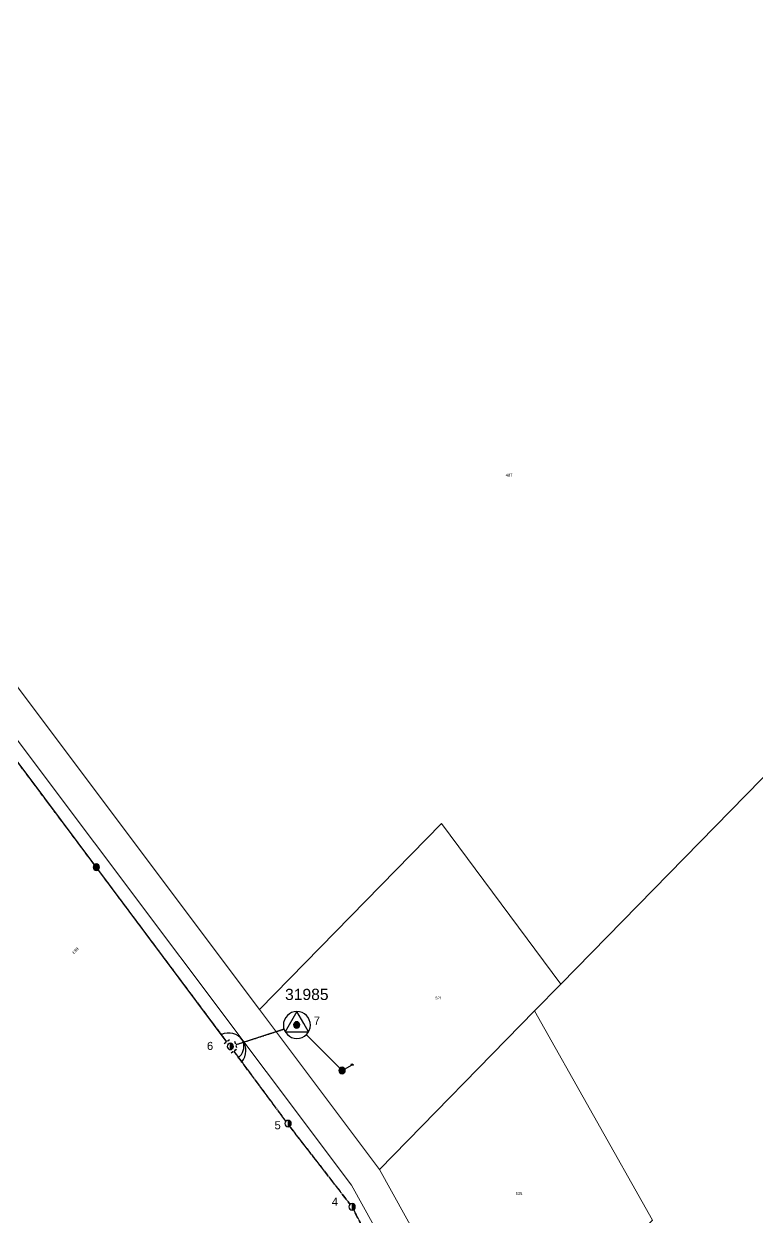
# Model space of a CAD drawing. Header units: metres. Extents: x 235893 to 241880, y 6157186 to 6160066.
# Drawn here: x 238445 to 238904, y 6158289 to 6159034 of the extents above; entities that cross this region are included whole.
import ezdxf
from ezdxf.enums import TextEntityAlignment as Align

# ---------------------------------------------------------------- set-up
doc = ezdxf.new("R2010")
doc.units = ezdxf.units.M
for name, pattern in [('Cable Exist OH', [1, 1, 0]), ('Cable Exist UG', [8.2, 4, -1.2, 1.8, -1.2]), ('Cable New OH', [6, 4, -2])]:
    doc.linetypes.add(name, pattern=pattern)
doc.layers.get('0').update_dxf_attribs({"color": 6})
doc.layers.add('Cadastre Land Parcels_SP_EXT', color=9, linetype='Continuous', lineweight=5)
doc.layers.add('Cadastre Roads_SP_EXT', color=9, linetype='Continuous', lineweight=5)
for name, color, linetype in [('Mains_HV_EXT', 7, 'Continuous'), ('Mains_HV_NEW', 2, 'Continuous'), ('Mains_HV_New_A33', 2, 'Continuous'), ('Mains_HV_New_A41', 2, 'Continuous'), ('Mains_HV_NEW_Hardwired', 2, 'Continuous'), ('Mains_LV_EXT', 7, 'Continuous'), ('Mains_LV_NEW', 2, 'Continuous'), ('Mains_LV_NEW_Hardwired', 2, 'Continuous'), ('OH_Details_SP_MISC', 7, 'Continuous'), ('Services_SP_EXT', 7, 'Continuous'), ('Sub_SP_TR_HV_LV_EXT', 7, 'Continuous'), ('SupportsOH_SP_TR_HV_LV_SL_EXT', 7, 'Continuous'), ('SupportsOH_SP_TR_HV_LV_SL_NEW', 2, 'Continuous')]:
    doc.layers.add(name, color=color, linetype=linetype)
doc.styles.add('POLE_LABEL', font='arial.ttf')
doc.styles.get("Standard").update_dxf_attribs({"font": 'arial.ttf'})
doc.linetypes.add('Cable 1A', pattern='A,7,-3,["/",Standard,S=1.5,R=0,X=-1.8,Y=-0.7],-0.001', length=10.001)

# ---------------------------------------------------------------- blocks, each defined once
blk = doc.blocks.new('SUB_POLE_EXT')
blk.add_wipeout([(0, 4.22), (0.42, 4.2), (0.83, 4.14), (1.21, 4.05), (1.62, 3.9), (1.99, 3.72), (2.35, 3.51), (2.68, 3.26), (2.99, 2.99), (3.28, 2.66), (3.52, 2.34), (3.76, 1.92), (3.9, 1.62), (4.04, 1.23), (4.18, 0.63), (4.22, 0), (4.18, -0.61), (4.06, -1.15), (3.9, -1.62), (3.58, -2.24), (3.22, -2.73), (2.97, -3.01), (2.68, -3.26), (2.36, -3.5), (2, -3.72), (1.64, -3.89), (1.25, -4.03), (0.82, -4.14), (0.42, -4.2), (0, -4.22), (-0.41, -4.2), (-0.8, -4.15), (-1.21, -4.05), (-1.62, -3.9), (-1.99, -3.73), (-2.35, -3.51), (-2.68, -3.26), (-2.96, -3.02), (-3.23, -2.72), (-3.51, -2.35), (-3.71, -2.01), (-3.91, -1.6), (-4.05, -1.21), (-4.16, -0.76), (-4.22, -0.14), (-4.21, 0.39), (-4.14, 0.83), (-4.03, 1.27), (-3.9, 1.63), (-3.71, 2.02), (-3.5, 2.37), (-3.28, 2.67), (-2.99, 2.99), (-2.68, 3.27), (-2.33, 3.52), (-1.98, 3.73), (-1.63, 3.9), (-1.2, 4.05), (-0.78, 4.15), (-0.4, 4.21)])
blk.add_line((2.16, 0.48), (2.16, 0.48, 0))
blk.add_lwpolyline([(-4.22, 0, 1), (4.22, 0, 1)], format="xyb", close=True)
blk.add_lwpolyline([(2.14, 0.52), (0, 4.22), (-3.66, -2.11), (3.66, -2.11)], close=True)
for tag, height, flags, p in [('ASSET_NUM', 3.5, 8, (2, 2)), ('STREET_CODE', 0.2, 9, (1.5, 0)), ('CONSTRUCTED_VOLTAGE', 0.2, 9, (1.5, -0.2)), ('OPERATING_VOLTAGE', 0.2, 9, (1.5, -0.6)), ('OPERATED_BY', 0.2, 9, (1.5, -0.8)), ('ORIENTATION', 0.2, 9, (1.5, -1.2)), ('OWNED_BY', 0.2, 9, (1.5, -1.4)), ('SECONDARY_VOLTAGE', 0.2, 9, (1.5, -1.6)), ('STATE', 0.2, 9, (1.5, -1.8)), ('SUBSTATION_TYPE', 0.2, 9, (1.5, -2)), ('STREETNAME', 0.2, 9, (1.5, -2.8)), ('SUBURB', 0.2, 9, (1.5, -3)), ('Z', 0.2, 1, (1.5, -3.4)), ('NO_PHASES', 0.2, 9, (1.5, -0.4)), ('MAINTAINED_BY', 0.2, 9, (1.5, -1)), ('USAGE', 0.2, 9, (1.5, -2.2)), ('LEGEND', 0.2, 9, (1.5, -2.4)), ('LOCATION', 0.2, 9, (1.5, -2.6)), ('NOTES', 0.2, 9, (1.5, -3.2))]:
    blk.add_attdef(tag, text='', height=height, dxfattribs=dict(flags=flags)).set_placement(p, align=Align.MIDDLE_LEFT)
blk = doc.blocks.new('CCP_EXT')
blk.add_wipeout([(0, 0.57), (0.57, 0), (0, -0.57), (-0.57, 0)])
blk.add_lwpolyline([(-0.57, 0), (0, 0.57), (0.57, 0), (0, -0.57), (-0.57, 0)])
at = {"flags": 1}
blk.add_attdef('Z', (0, 0), '', height=0.2, dxfattribs=at)
at = {"flags": 9}
for tag, p in [('CCP_TYPE', (0, 0)), ('CONSTRUCTED_VOLTAGE', (0, -0.2)), ('OPERATING_VOLTAGE', (0, -0.6)), ('ORIENTATION', (0, -0.8)), ('OWNED_BY', (0, -1)), ('STATE', (0, -1.8)), ('NO_PHASES', (0, -0.4)), ('USAGE', (0, -1.2)), ('LEGEND', (0, -1.4)), ('LIFE_SUPPORT', (0, -1.6)), ('NOTES', (0, -2))]:
    blk.add_attdef(tag, text='', height=0.2, dxfattribs=at).set_placement(p, align=Align.MIDDLE_LEFT)
blk = doc.blocks.new('POLE_EXT')
blk.add_hatch(color=256).paths.add_polyline_path([(-1, 0, 1), (1, 0, 1)])
blk.add_lwpolyline([(-1, 0, 1), (1, 0, 1)], format="xyb", close=True)
for tag, height, flags, p in [('pNumber', 2.5, 8, (-17.84, 2.07)), ('OWNED_BY', 0.2, 9, (1.35, -0.4)), ('SPECIAL_USE', 0.2, 9, (1.35, -0.8)), ('STATE', 0.2, 9, (1.35, -1)), ('cLV', 0.2, 9, (1.35, -1.4)), ('hDepth', 0.2, 9, (1.35, -1.6)), ('hDia', 0.2, 9, (1.35, -1.8)), ('cHV', 0.2, 9, (1.35, -2)), ('cLinedev', 0.2, 9, (1.35, -3.4)), ('pExisting', 0.2, 9, (1.35, -3.8)), ('PARENT', 0.2, 9, (1.35, -0.6)), ('USAGE', 0.2, 9, (1.35, -1.2)), ('LBRACKET', 0.2, 9, (1.35, -2.2)), ('LExisting', 0.2, 9, (1.35, -2.4)), ('LANTNUMBER', 0.2, 9, (1.35, -2.6)), ('LOther', 0.2, 9, (1.35, -2.8)), ('LRemove', 0.2, 9, (1.35, -3)), ('LEGEND', 0.2, 9, (1.35, -3.2)), ('LOCATION', 0.2, 9, (1.35, -3.6)), ('pFooting', 0.2, 9, (1.35, -4.4)), ('pNew', 0.2, 9, (1.35, -4.6)), ('pRelocate', 0.2, 9, (1.35, -5)), ('pRemove', 0.2, 9, (1.35, -5.2)), ('pReplace', 0.2, 9, (1.35, -5.4)), ('pStay', 0.2, 9, (1.35, -5.6)), ('pType', 0.2, 9, (1.35, -5.8)), ('cspan', 0.2, 9, (1.35, -6)), ('STREETNAME', 0.2, 9, (1.35, -6.2)), ('SUBURB', 0.2, 9, (1.35, -6.4)), ('OPERATED_BY', 0.2, 9, (1.36, -7.01)), ('PFNUMBER', 0.2, 9, (1.35, -4)), ('NEWPFNUMBER', 0.2, 9, (1.35, -4.2)), ('NOTES', 0.2, 9, (1.35, -6.6)), ('MAINTAINED_BY', 0.2, 9, (1.36, -6.81))]:
    blk.add_attdef(tag, text='', height=height, dxfattribs=dict(flags=flags)).set_placement(p, align=Align.MIDDLE_LEFT)
at = {"style": 'POLE_LABEL'}
for tag, height, flags, p in [('STRUCTURE_PLANT_NUMBER', 0.2, 9, (1.35, 0.03)), ('ASSET_NUM', 2.5, 8, (2, 2)), ('STREET_CODE', 0.2, 9, (1.35, -0.2))]:
    blk.add_attdef(tag, text='', height=height, dxfattribs=dict(at, flags=flags)).set_placement(p, align=Align.MIDDLE_LEFT)
at = {"flags": 1}
blk.add_attdef('Z', (1.35, -7.33), '', height=0.2, dxfattribs=at)
blk = doc.blocks.new('POLE_REPLACE_NEW')
for tag, flags, p in [('cLinedev', 9, (1.5, -3.2)), ('LEGEND', 9, (1.5, -3)), ('pExisting', 9, (1.5, -3.4)), ('PFNUMBER', 9, (1.5, -3.6)), ('NEWPFNUMBER', 9, (1.5, -3.8)), ('cspan', 9, (1.5, -5.6)), ('SUBURB', 9, (1.5, -5.8)), ('STREETNAME', 9, (1.5, -6)), ('OPERATED_BY', 9, (1.5, -6.6)), ('Z', 1, (1.5, -7)), ('pFooting', 9, (1.5, -4)), ('pNew', 9, (1.5, -4.2)), ('pNumber', 9, (1.5, -4.4)), ('pRelocate', 9, (1.5, -4.6)), ('pRemove', 9, (1.5, -4.8)), ('pReplace', 9, (1.5, -5)), ('pStay', 9, (1.5, -5.2)), ('pType', 9, (1.5, -5.4)), ('LOCATION', 9, (1.5, -6.2)), ('NOTES', 9, (1.5, -6.4)), ('MAINTAINED_BY', 9, (1.5, -6.8))]:
    blk.add_attdef(tag, text='', height=0.2, dxfattribs=dict(flags=flags)).set_placement(p, align=Align.MIDDLE_LEFT)
blk.add_wipeout([(0, 1), (-0.13, 0.99), (-0.25, 0.97), (-0.37, 0.93), (-0.48, 0.88), (-0.59, 0.81), (-0.68, 0.73), (-0.77, 0.64), (-0.84, 0.54), (-0.9, 0.43), (-0.95, 0.31), (-0.98, 0.19), (-1, 0.06), (-1, -0.06), (-0.98, -0.19), (-0.95, -0.31), (-0.9, -0.43), (-0.84, -0.54), (-0.77, -0.64), (-0.68, -0.73), (-0.59, -0.81), (-0.48, -0.88), (-0.37, -0.93), (-0.25, -0.97), (-0.13, -0.99), (0, -1), (0.13, -0.99), (0.25, -0.97), (0.37, -0.93), (0.48, -0.88), (0.59, -0.81), (0.68, -0.73), (0.77, -0.64), (0.84, -0.54), (0.9, -0.43), (0.95, -0.31), (0.98, -0.19), (1, -0.06), (1, 0.06), (0.98, 0.19), (0.95, 0.31), (0.9, 0.43), (0.84, 0.54), (0.77, 0.64), (0.68, 0.73), (0.59, 0.81), (0.48, 0.88), (0.37, 0.93), (0.25, 0.97), (0.13, 0.99)])
h = blk.add_hatch(color=256)
edge = h.paths.add_edge_path()
edge.add_arc((0, 0), 1, 270, 450)
edge.add_line((0, 1), (0, -1))
blk.add_lwpolyline([(0, 1), (0, -1)])
at = {"lineweight": -3}
blk.add_arc((0, 0), 1, 90, 270, dxfattribs=at)
blk.add_arc((0, 0), 1, 270, 90)
at = {"style": 'POLE_LABEL', "flags": 9}
blk.add_attdef('STRUCTURE_PLANT_NUMBER', text='', height=0.2, dxfattribs=at).set_placement((1.5, 0.24), align=Align.MIDDLE_LEFT)
for tag, height, flags, p in [('STREET_CODE', 0.2, 9, (1.5, 0)), ('ASSET_NUM', 2.5, 8, (2, 2)), ('OWNED_BY', 0.2, 9, (1.5, -0.2)), ('SPECIAL_USE', 0.2, 9, (1.5, -0.6)), ('STATE', 0.2, 9, (1.5, -0.8)), ('cLV', 0.2, 9, (1.5, -1.2)), ('cHV', 0.2, 9, (1.5, -1.8)), ('PARENT', 0.2, 9, (1.5, -0.4)), ('USAGE', 0.2, 9, (1.5, -1)), ('hDepth', 0.2, 9, (1.5, -1.4)), ('hDia', 0.2, 9, (1.5, -1.6)), ('LBRACKET', 0.2, 9, (1.5, -2)), ('LExisting', 0.2, 9, (1.5, -2.2)), ('LANTNUMBER', 0.2, 9, (1.5, -2.4)), ('LOther', 0.2, 9, (1.5, -2.6)), ('LRemove', 0.2, 9, (1.5, -2.8))]:
    blk.add_attdef(tag, text='', height=height, dxfattribs=dict(flags=flags)).set_placement(p, align=Align.MIDDLE_LEFT)
blk = doc.blocks.new('End Shackle_NEW')
blk.add_line((1, 1.81), (-1, 1.81))
at = {"flags": 1}
blk.add_attdef('Z', (0, 0), '', height=0.2, dxfattribs=at)
at = {"flags": 9}
for tag, p in [('CONNECTOR_TYPE', (0, 0)), ('CONSTRUCTED_VOLTAGE', (0, -0.2)), ('OPERATING_VOLTAGE', (0, -0.6)), ('ORIENTATION', (0, -0.8)), ('OWNED_BY', (0, -1)), ('STATE', (0, -1.2)), ('OPERATED_BY', (0, -2.01)), ('NO_PHASES', (0, -0.4)), ('USAGE', (0, -1.4)), ('NOTES', (0, -1.6)), ('MAINTAINED_BY', (0, -1.81))]:
    blk.add_attdef(tag, text='', height=0.2, dxfattribs=at).set_placement(p, align=Align.MIDDLE_LEFT)
blk.add_wipeout([(-0.25, 0), (-0.25, 1.81), (0.25, 1.82), (0.25, 0)])
blk = doc.blocks.new('BOND POINT')
blk.add_hatch(color=256).paths.add_polyline_path([(-1, 0, 1), (1, 0, 1)])
blk.add_lwpolyline([(-1, 0, 1), (1, 0, 1)], format="xyb", close=True)

msp = doc.modelspace()

# ---------------------------------------------------------------- linework, layer by layer
at = {"layer": 'Cadastre Land Parcels_SP_EXT', "linetype": 'Continuous'}
for points in [[(239154.22, 6159005.17), (238255.21, 6159128.26), (238221.83, 6158911.8), (238592.51, 6158418.26), (238706.21, 6158534.44), (238780.89, 6158434.14), (238973.75, 6158631.11), (239001.67, 6158831.76), (239031.11, 6158865.23), (239154.22, 6159005.17)], [(238920.12, 6157998.19), (239155.41, 6158132.1), (239371.94, 6158255.25), (239031.11, 6158865.23), (239001.67, 6158831.76), (238973.75, 6158631.11), (238780.89, 6158434.14), (238764.47, 6158417.37), (238838.07, 6158286.59), (238740.23, 6158187.08), (238785.76, 6158104.86), (238835.67, 6158042.99), (238872.26, 6157997.73), (238886.99, 6157979.38), (238920.12, 6157998.19)], [(238435.92, 6158593.39), (237586.33, 6158348.1), (237395.07, 6158379.26), (237470.53, 6158148.7), (237518.25, 6158145.22), (237540.58, 6158143.64), (237552.89, 6158139.66), (237572.33, 6158133.44), (237710.62, 6158088.86), (237902.03, 6158049.79), (237981.83, 6158033.4), (237999.08, 6158029.9), (238149.72, 6157989.54), (238185.48, 6157980.01), (238186.84, 6157990.04), (238193.53, 6158035.76), (238222.08, 6158234.64), (238479.39, 6158197.37), (238430.89, 6158284.12), (238683.26, 6158248.39), (238649.93, 6158308.61), (238435.92, 6158593.39)], [(238780.89, 6158434.14), (238706.21, 6158534.44), (238592.51, 6158418.26), (238667.54, 6158318.36), (238764.47, 6158417.37), (238780.89, 6158434.14)], [(238740.23, 6158187.08), (238838.07, 6158286.59), (238764.47, 6158417.37), (238667.54, 6158318.36), (238740.23, 6158187.08)]]:
    msp.add_lwpolyline(points, close=True, dxfattribs=at)
at = {"layer": 'Mains_HV_EXT', "color": 7, "linetype": 'Cable Exist OH'}
msp.add_lwpolyline([(238574.24, 6158395.2), (238342.39, 6158705), (237848.24, 6159366.25)], dxfattribs=at)
at = {"layer": 'Mains_HV_New_A33', "linetype": 'Cable 1A'}
msp.add_lwpolyline([(238574.24, 6158395.2), (238615.7, 6158408.61)], dxfattribs=at)
at = {"layer": 'Mains_HV_NEW_Hardwired', "color": 7, "linetype": 'Continuous'}
msp.add_arc((238573.12, 6158392.63), 10.92, 319.55176, 113.84323, dxfattribs=at).dxf.unprotected_set("ltscale", 0)
at = {"layer": 'Mains_LV_EXT', "color": 7, "linetype": 'Cable Exist OH'}
msp.add_lwpolyline([(238574.24, 6158395.2), (238615.85, 6158408.52)], dxfattribs=at)
at = {"layer": 'Mains_LV_EXT', "linetype": 'Cable Exist OH'}
msp.add_lwpolyline([(238613.94, 6158407.92), (238615.85, 6158408.52)], dxfattribs=at)
at = {"layer": 'Mains_LV_NEW_Hardwired', "color": 7, "linetype": 'Continuous'}
msp.add_arc((238574.24, 6158395.2), 8.55, 306.47881, 17.75276, dxfattribs=at).dxf.unprotected_set("ltscale", 0)
at = {"layer": 'OH_Details_SP_MISC', "color": 7, "linetype": 'Continuous', "flags": 128}
for points in [[(238574.24, 6158395.24), (238458.24, 6158550.22), (238423.54, 6158596.58), (238342.39, 6158705)], [(238615.85, 6158408.52), (238615.85, 6158408.52), (238644.09, 6158380.15), (238650.4, 6158383.75)]]:
    msp.add_lwpolyline(points, dxfattribs=at)

# ---------------------------------------------------------------- block references
at = {"layer": 'Mains_HV_NEW_Hardwired', "color": 7, "linetype": 'Continuous', "xscale": 0.3, "yscale": 0.3, "zscale": 0.3}
for p in [(238568.71, 6158402.61), (238582.59, 6158397.93), (238581.42, 6158385.54)]:
    msp.add_blockref('BOND POINT', p, dxfattribs=at).dxf.unprotected_set("ltscale", 0)
at = {"layer": 'Mains_LV_NEW_Hardwired', "color": 7, "linetype": 'Continuous', "xscale": 0.3, "yscale": 0.3, "zscale": 0.3}
for p in [(238582.38, 6158397.8), (238579.32, 6158388.33)]:
    msp.add_blockref('BOND POINT', p, dxfattribs=at).dxf.unprotected_set("ltscale", 0)
at = {"layer": 'SupportsOH_SP_TR_HV_LV_SL_EXT', "xscale": 2, "yscale": 2, "zscale": 2}
msp.add_blockref('POLE_EXT', (238490.47, 6158507.15), dxfattribs=at)

# ---------------------------------------------------------------- texts
at = {"layer": 'Cadastre Land Parcels_SP_EXT'}
for s, p in [('487', (238746.38, 6158751.13)), ('521', (238702.33, 6158424.51)), ('535', (238752.58, 6158302.35))]:
    msp.add_text(s, height=1.8, dxfattribs=at).set_placement(p)
at = {"layer": 'Mains_LV_EXT'}
msp.add_text('E99', height=1.8, rotation=45.87676, dxfattribs=at).set_placement((238476.5, 6158452.78))

# ---------------------------------------------------------------- next in the draw order: block references
at = {"layer": 'Services_SP_EXT', "rotation": 15.26114017916285}
msp.add_blockref('CCP_EXT', (238650.4, 6158383.75), dxfattribs=at)

# ---------------------------------------------------------------- next in the draw order: linework, layer by layer
at = {"layer": 'Cadastre Roads_SP_EXT', "linetype": 'Continuous'}
msp.add_lwpolyline([(238274.12, 6159383.05), (238200.7, 6158906.54), (238200.69, 6158906.45), (238261.01, 6158826.14), (238330.14, 6158734.15), (238435.92, 6158593.39), (238649.93, 6158308.61), (238683.26, 6158248.39), (238731.73, 6158160.8), (238768.61, 6158094.15), (238810.09, 6158042.71), (238846.68, 6157997.45), (238880.71, 6157955.22), (238883.79, 6157967.08), (238886.99, 6157979.38), (238872.26, 6157997.73), (238835.67, 6158042.99), (238785.76, 6158104.86), (238740.23, 6158187.08), (238667.54, 6158318.36), (238592.51, 6158418.26), (238221.83, 6158911.8), (238255.21, 6159128.26)], dxfattribs=at)
at = {"layer": 'Mains_HV_New_A41', "color": 7, "linetype": 'Cable New OH'}
msp.add_lwpolyline([(238761.91, 6158101.12), (238683.95, 6158228.9), (238650.36, 6158294.97), (238610.15, 6158346.96), (238574.24, 6158395.2)], dxfattribs=at)
at = {"layer": 'Mains_LV_EXT', "color": 7, "linetype": 'Cable Exist OH'}
msp.add_lwpolyline([(238574.24, 6158395.2), (238610.06, 6158346.74), (238650.36, 6158294.97), (238687.47, 6158222.47)], dxfattribs=at)

# ---------------------------------------------------------------- next in the draw order: block references
at = {"layer": 'SupportsOH_SP_TR_HV_LV_SL_EXT', "xscale": 2, "yscale": 2, "zscale": 2}
msp.add_blockref('POLE_EXT', (238644.09, 6158380.15), dxfattribs=at)

# ---------------------------------------------------------------- next in the draw order: block references
at = {"layer": 'Mains_HV_NEW', "color": 7, "linetype": 'Cable Exist OH', "xscale": 2, "yscale": 2, "zscale": 2, "rotation": 216.6686883484549}
msp.add_blockref('End Shackle_NEW', (238574.24, 6158395.2), dxfattribs=at).dxf.unprotected_set("ltscale", 0)
at = {"layer": 'Sub_SP_TR_HV_LV_EXT'}
ref = msp.add_blockref('SUB_POLE_EXT', (238615.85, 6158408.52), dxfattribs=dict(at, xscale=2, yscale=2, zscale=2))
ref.add_attrib('ASSET_NUM', '31985', dxfattribs={"layer": '0', "height": 7}).set_placement((238608.46, 6158422.08), align=Align.BOTTOM_LEFT)
at = {"layer": 'SupportsOH_SP_TR_HV_LV_SL_NEW', "color": 7, "linetype": 'Cable Exist OH'}
ref = msp.add_blockref('POLE_REPLACE_NEW', (238610.34, 6158347.01), dxfattribs=dict(at, xscale=2, yscale=2, zscale=2))
ref.add_attrib('pNumber', '5', dxfattribs={"height": 5}).set_placement((238601.89, 6158345.94), align=Align.MIDDLE_LEFT)
ref = msp.add_blockref('POLE_REPLACE_NEW', (238650.36, 6158294.97), dxfattribs=dict(at, xscale=2, yscale=2, zscale=2))
ref.add_attrib('pNumber', '4', dxfattribs={"height": 5}).set_placement((238637.67, 6158298.19), align=Align.MIDDLE_LEFT)

# ---------------------------------------------------------------- next in the draw order: block references
at = {"layer": 'Mains_HV_NEW', "color": 7, "linetype": 'Cable Exist OH', "xscale": 2, "yscale": 2, "zscale": 2, "rotation": 287.7527613617913}
msp.add_blockref('End Shackle_NEW', (238574.24, 6158395.2), dxfattribs=at).dxf.unprotected_set("ltscale", 0)
at = {"layer": 'SupportsOH_SP_TR_HV_LV_SL_EXT', "color": 7, "linetype": 'Cable Exist OH'}
ref = msp.add_blockref('POLE_EXT', (238615.7, 6158408.61), dxfattribs=dict(at, xscale=2, yscale=2, zscale=2))
ref.add_attrib('pNumber', '7', dxfattribs={"height": 5}).set_placement((238626.43, 6158411.31), align=Align.MIDDLE_LEFT)

# ---------------------------------------------------------------- next in the draw order: block references
at = {"layer": 'Mains_HV_NEW', "color": 7, "linetype": 'Cable Exist OH', "xscale": 2, "yscale": 2, "zscale": 2, "rotation": 36.81019400174046}
msp.add_blockref('End Shackle_NEW', (238574.24, 6158395.2), dxfattribs=at).dxf.unprotected_set("ltscale", 0)

# ---------------------------------------------------------------- next in the draw order: block references
at = {"layer": 'Mains_LV_NEW', "color": 7, "linetype": 'Cable Exist UG', "xscale": 2, "yscale": 2, "zscale": 2, "rotation": 287.7527613617913}
msp.add_blockref('End Shackle_NEW', (238574.24, 6158395.2), dxfattribs=at).dxf.unprotected_set("ltscale", 0)

# ---------------------------------------------------------------- next in the draw order: block references
at = {"layer": 'Mains_LV_NEW', "color": 7, "linetype": 'Cable Exist UG', "xscale": 2, "yscale": 2, "zscale": 2, "rotation": 216.4788102905308}
msp.add_blockref('End Shackle_NEW', (238574.24, 6158395.2), dxfattribs=at).dxf.unprotected_set("ltscale", 0)

# ---------------------------------------------------------------- next in the draw order: block references
at = {"layer": 'SupportsOH_SP_TR_HV_LV_SL_NEW', "color": 7, "linetype": 'Cable Exist OH'}
ref = msp.add_blockref('POLE_REPLACE_NEW', (238574.24, 6158395.2), dxfattribs=dict(at, xscale=2, yscale=2, zscale=2))
ref.add_attrib('pNumber', '6', dxfattribs={"height": 5}).set_placement((238559.63, 6158395.5), align=Align.MIDDLE_LEFT)

doc.saveas('drawing.dxf')
